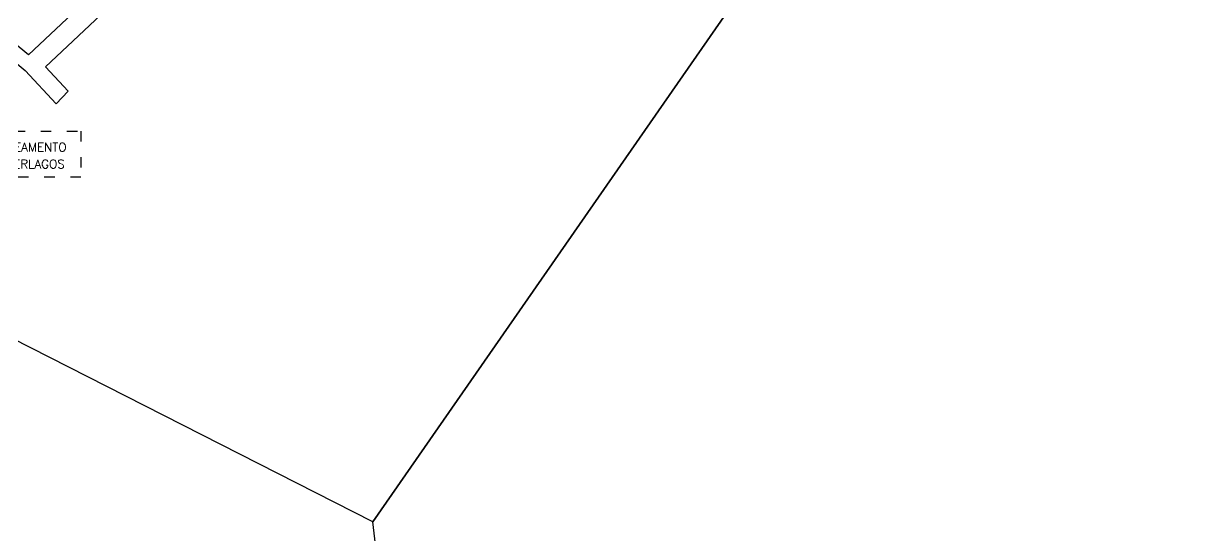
# Model space of a CAD drawing. Extents: x 714896 to 749292, y 8417558 to 8447149.
# Drawn here: x 743645 to 745000, y 8428363 to 8428951 of the extents above; entities that cross this region are included whole.
import ezdxf

# ---------------------------------------------------------------- set-up
doc = ezdxf.new("R2010")
doc.units = 0
doc.header["$MEASUREMENT"] = 0
doc.linetypes.add('ACAD_ISO03W100', pattern=[30, 12, -18])
for name, color, linetype in [('LOTE', 7, 'CONTINUOUS'), ('QUADRA', 6, 'CONTINUOUS'), ('TEXTO', 7, 'CONTINUOUS')]:
    doc.layers.add(name, color=color, linetype=linetype)
doc.styles.add('ROMANS', font='ROMANS.SHX', dxfattribs={"height": 1.5})

msp = doc.modelspace()

# ---------------------------------------------------------------- linework, layer by layer
at = {"layer": 'LOTE', "linetype": 'CONTINUOUS'}
for points in [[(743597.2, 8429512.6), (743700.7, 8429601.8), (743709.4, 8429609.9), (743844.6, 8429522.6), (743854.7, 8429516.1), (743950.4, 8429454.3), (743987.1, 8429512.1), (744099.7, 8429438.7), (744062.5, 8429383.3), (743981.8, 8429246.7), (743914.7, 8429163.8), (743650.4, 8428915.1), (743559.8, 8428989.8)], [(743549.9, 8428977.1), (743646.8, 8428897.1), (743682.3, 8428858.6), (743696, 8428873.2), (743670.1, 8428901.2), (743923.2, 8429139.5), (744100.1, 8428967.7), (744114, 8428982), (743937, 8429154), (743966, 8429188), (743985, 8429213), (743992, 8429217), (744010, 8429217), (744019, 8429228), (744014, 8429249), (744042, 8429295), (744058, 8429331), (744079, 8429376), (744141.9, 8429469.6), (744220.8, 8429568), (744445.4, 8429433.8), (744556.7, 8429115.7), (744045.2, 8428379.1), (743172.8, 8428823)]]:
    msp.add_lwpolyline(points, dxfattribs=at)
at = {"layer": 'LOTE', "color": 7}
msp.add_lwpolyline([(743682.3, 8428858.6), (743646.8, 8428897.1)], dxfattribs=at)
at = {"layer": 'LOTE', "color": 7, "linetype": 'ACAD_ISO03W100'}
msp.add_lwpolyline([(743604.7, 8428827.5), (743710.6, 8428827.5), (743710.6, 8428774.6), (743604.7, 8428774.6)], close=True, dxfattribs=at)
at = {"layer": 'QUADRA', "linetype": 'CONTINUOUS'}
msp.add_lwpolyline([(744107.5, 8427847.5), (744045.2, 8428379.1), (744556.7, 8429115.7), (744445.4, 8429433.8), (744200.8, 8429580), (744112.6, 8429448.8), (743995.4, 8429525.2), (743996.7, 8429527.3), (744174.2, 8429807.1), (744205.5, 8429803.8), (744205.5, 8429803.8), (744563.9, 8429765.7), (744729.5, 8429687.6), (744942.8, 8429591.4), (745244.3, 8429483.6)], dxfattribs=at)

# ---------------------------------------------------------------- texts
at = {"layer": 'TEXTO', "style": 'ROMANS'}
for s, p in [('LOTEAMENTO', (743610.6, 8428804)), ('INTERLAGOS', (743613.3, 8428784.6))]:
    msp.add_text(s, height=10, dxfattribs=at).set_placement(p)

doc.saveas('drawing.dxf')
